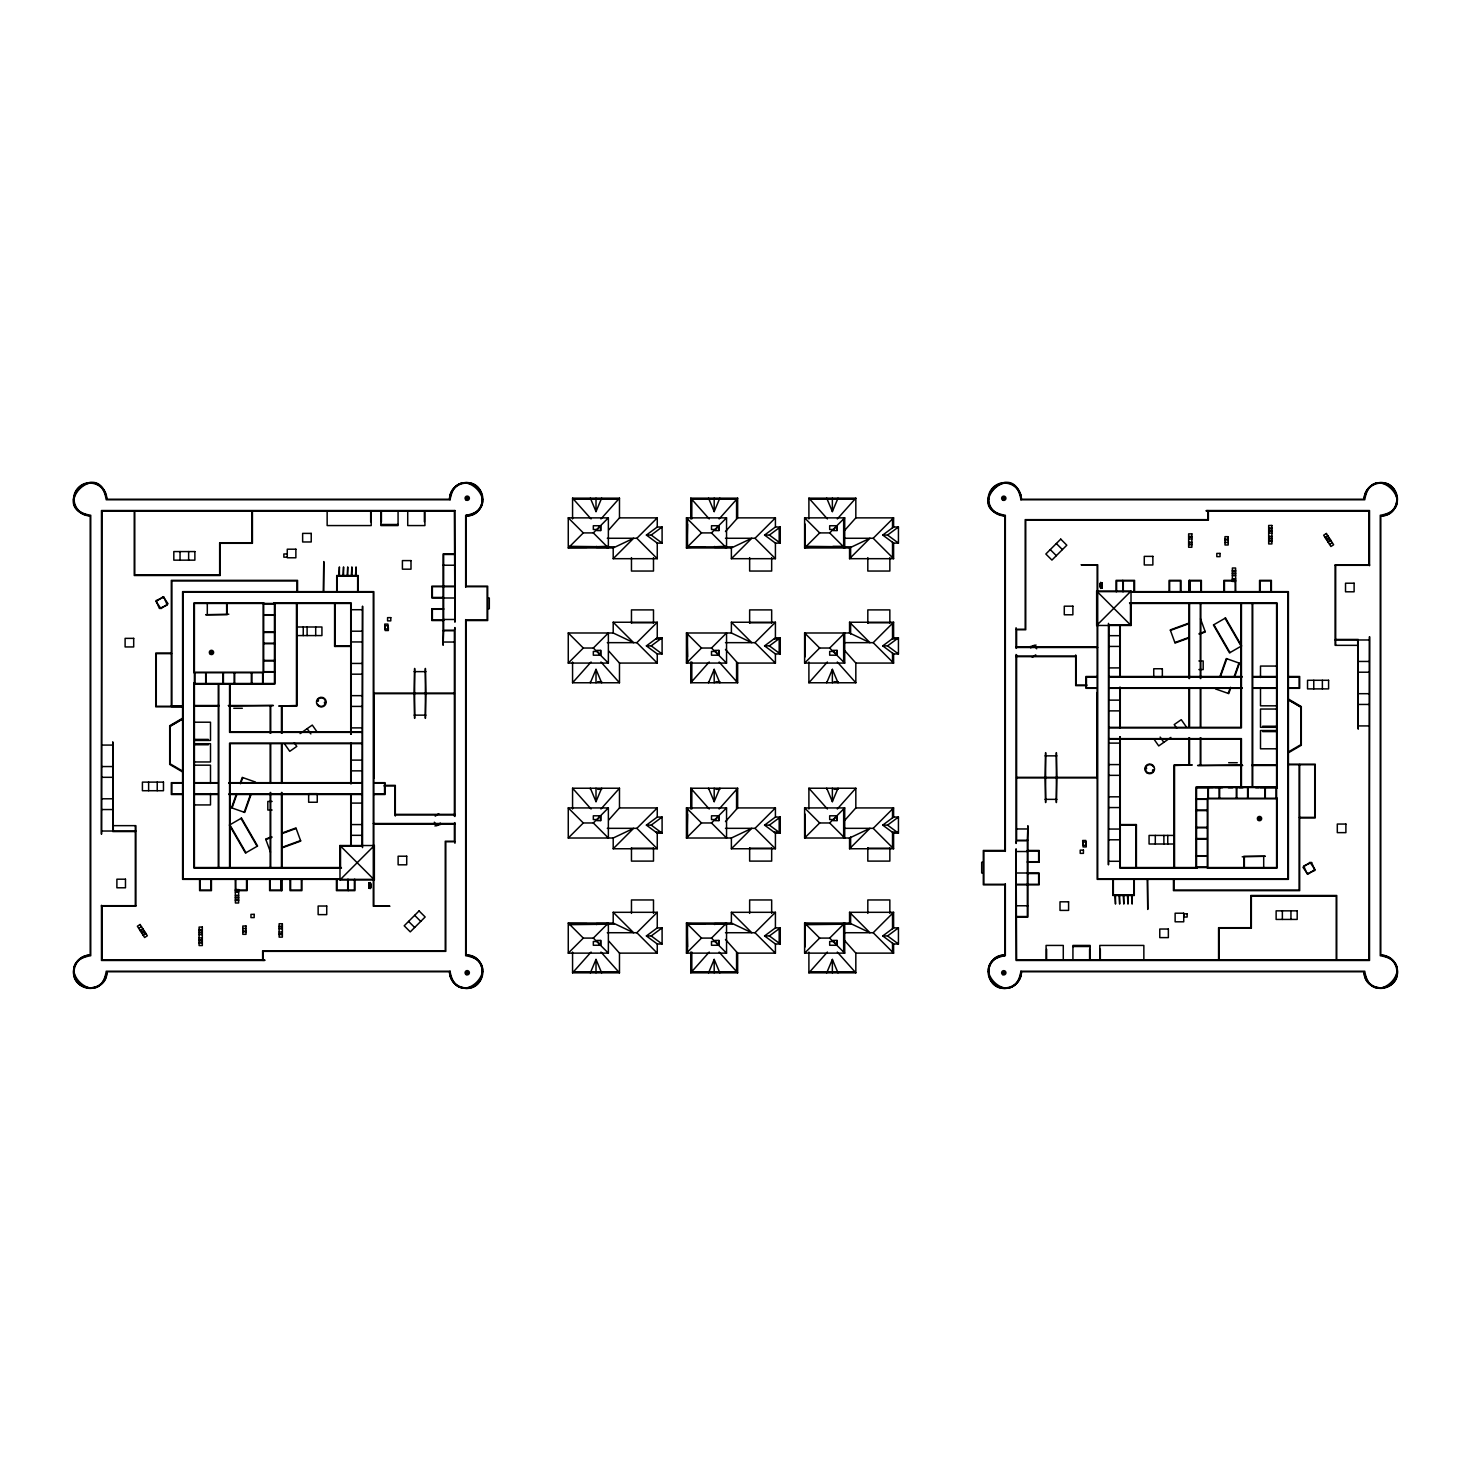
<?xml version="1.0" encoding="UTF-8"?>
<svg xmlns="http://www.w3.org/2000/svg" width="1471" height="1471" viewBox="0 0 1471 1471"><rect width="100%" height="100%" fill="white"/><g stroke="black" fill="none" stroke-linecap="round" stroke-linejoin="round"><path stroke-width="1.5" d="M465.663 586.175L487.692 586.175L487.692 620.541L466.215 620.541L466.215 955.102C487.6 954.293 487.6 989.211 466.215 988.402A16.659 16.659 0 0 1 449.556 971.761L106.85 971.761C107.659 993.146 72.741 993.146 73.55 971.761A16.659 16.659 0 0 1 90.209 955.102L90.209 515.898C47.201 507.808 98.778 456.249 106.85 499.239L449.556 499.239A16.659 16.659 0 0 1 466.215 482.598C487.6 481.789 487.6 516.707 466.215 515.898L466.215 586.175M450.163 972.294L450.163 971.228L106.243 971.228C99.256 1014.144 47.808 962.714 90.742 955.727L90.742 515.273C47.808 508.286 99.256 456.856 106.243 499.772L450.089 499.772C457.297 456.911 508.506 508.194 465.663 515.346L465.663 587.15M106.85 971.761A16.659 16.659 0 0 1 90.209 988.402A16.659 16.659 0 0 1 73.55 971.761C73.495 962.843 81.291 955.047 90.209 955.102M449.556 499.239C449.501 490.339 457.297 482.543 466.215 482.598A16.659 16.659 0 0 1 482.856 499.239A16.659 16.659 0 0 1 466.215 515.898M450.034 971.228C457.389 1014.126 508.47 962.714 465.663 955.727L465.663 619.604M1005.337 884.825L983.308 884.825L983.308 850.459L1004.785 850.459L1004.785 515.898C961.795 507.808 1013.354 456.249 1021.444 499.239L1364.15 499.239A16.659 16.659 0 0 1 1380.791 482.598C1402.194 481.789 1402.194 516.707 1380.791 515.898L1380.791 955.102A16.659 16.659 0 0 1 1397.45 971.761C1398.259 993.146 1363.341 993.146 1364.15 971.761L1021.444 971.761A16.659 16.659 0 0 1 1004.785 988.402C983.4 989.211 983.4 954.293 1004.785 955.102L1004.785 884.825M1005.337 851.396L1005.337 515.273C962.53 508.286 1013.611 456.874 1020.966 499.772M1020.837 498.706L1020.837 499.772L1364.757 499.772C1371.744 456.856 1423.193 508.286 1380.258 515.273L1380.258 955.727C1423.193 962.714 1371.744 1014.144 1364.757 971.228L1020.911 971.228C1013.703 1014.089 962.494 962.806 1005.337 955.654L1005.337 883.85M1004.785 955.102A16.659 16.659 0 0 0 988.144 971.761A16.659 16.659 0 0 0 1004.785 988.402C1013.703 988.457 1021.499 980.661 1021.444 971.761M1364.15 499.239C1364.095 490.339 1371.891 482.543 1380.791 482.598A16.659 16.659 0 0 1 1397.45 499.239A16.659 16.659 0 0 1 1380.791 515.898M369.442 885.671L368.89 888.208L370.471 888.539L371.005 885.91L369.442 885.579L368.964 882.857M369.111 888.263L369.662 885.634M1100.198 585.127L1100.749 582.498M1101.338 585.366L1102.11 582.792M85.888 515.328L86.035 514.795A16.107 16.107 0 0 1 78.809 487.857A16.107 16.107 0 0 1 105.765 495.065L106.28 494.936M449.556 971.761C449.317 978.84 455.624 987.133 462.041 987.317M470.518 955.672L470.371 956.205A16.107 16.107 0 0 1 477.597 983.143A16.107 16.107 0 0 1 450.641 975.935L450.126 976.064M1000.482 515.328L1000.629 514.795A16.107 16.107 0 0 1 993.403 487.857A16.107 16.107 0 0 1 1020.359 495.065L1020.874 494.936M1364.15 971.761A16.659 16.659 0 0 0 1380.791 988.402A16.659 16.659 0 0 0 1397.45 971.761C1397.689 964.682 1391.382 956.371 1384.965 956.205A16.107 16.107 0 0 1 1392.191 983.143A16.107 16.107 0 0 1 1365.235 975.935L1364.72 976.064M236.537 793.623L231.535 807.8L244.719 812.452L251.155 794.211M240.104 783.473L242.255 777.405L255.421 782.039M232.05 807.984L237.052 793.788M240.619 783.657L242.752 777.589M244.204 812.268L250.64 794.027M1219.845 676.789L1226.281 658.548L1239.465 663.2L1234.463 677.377M1220.36 676.973L1226.796 658.732M1228.248 693.411L1230.381 687.343M1233.948 677.212L1238.95 663.016M1230.896 687.527L1228.745 693.595L1215.579 688.961M590.367 499.239L590.367 498.173L596.012 511.577L601.657 498.173L601.657 499.239M601.657 681.698L601.657 682.765L596.012 669.36L590.367 682.765L590.367 681.698M708.544 499.239L708.544 498.173L714.189 511.577L719.834 498.173L719.834 499.239M590.367 789.302L590.367 788.235L596.012 801.64L601.657 788.235L601.657 789.302M719.834 681.698L719.834 682.765L714.189 669.36L708.544 682.765L708.544 681.698M601.657 971.761L601.657 972.827L596.012 959.423L590.367 972.827L590.367 971.761M826.72 499.239L826.72 498.173L832.365 511.577L838.01 498.173L838.01 499.239M708.544 789.302L708.544 788.235L714.189 801.64L719.834 788.235L719.834 789.302M838.01 681.698L838.01 682.765L832.365 669.36L826.72 682.765L826.72 681.698M719.834 971.761L719.834 972.827L714.189 959.423L708.544 972.827L708.544 971.761M826.72 789.302L826.72 788.235L832.365 801.64L838.01 788.235L838.01 789.302M838.01 971.761L838.01 972.827L832.365 959.423L826.72 972.827L826.72 971.761M600.977 518.932L619.475 498.173L572.568 498.173L572.568 518.932M608.829 529.836L619.475 517.866L619.475 498.173M608.829 651.12L619.475 663.072L619.475 682.765L572.568 682.765L591.066 662.005M719.154 518.932L737.651 498.173L690.745 498.173L690.745 518.932M725.479 531.527L737.651 517.866L737.651 498.173M725.479 649.41L737.651 663.072L737.651 682.765L690.745 682.765L709.224 662.005M837.33 518.932L855.828 498.173L808.903 498.173L808.903 518.932M843.655 531.527L855.828 517.866L855.828 498.173M600.977 808.995L619.475 788.235L572.568 788.235L572.568 808.995M608.829 819.88L619.475 807.928L619.475 788.235M843.655 649.41L855.828 663.072L855.828 682.765L808.903 682.765L827.401 662.005M608.829 941.164L619.475 953.134L619.475 972.827L572.568 972.827L591.066 952.068M719.154 808.995L737.651 788.235L690.745 788.235L690.745 808.995M725.479 821.59L737.651 807.928L737.651 788.235M725.479 939.473L737.651 953.134L737.651 972.827L690.745 972.827L709.224 952.068M837.33 808.995L855.828 788.235L808.903 788.235L808.903 808.995M843.655 821.59L855.828 807.928L855.828 788.235M843.655 939.473L855.828 953.134L855.828 972.827L808.903 972.827L827.401 952.068M596.693 529.505L593.328 529.505L593.328 525.735L600.499 525.735L600.499 530.571L596.693 530.571L600.315 525.735M714.869 529.505L711.504 529.505L711.504 525.735L718.675 525.735L718.675 530.571L714.869 530.571L718.492 525.735M833.046 529.505L829.681 529.505L829.681 525.735L836.834 525.735L836.834 530.571L833.046 530.571L836.668 525.735M596.693 819.568L593.328 819.568L593.328 815.798L600.499 815.798L600.499 820.634L596.693 820.634L600.315 815.798M714.869 819.568L711.504 819.568L711.504 815.798L718.675 815.798L718.675 820.634L714.869 820.634L718.492 815.798M833.046 819.568L829.681 819.568L829.681 815.798L836.834 815.798L836.834 820.634L833.046 820.634L836.668 815.798M608.369 517.866L568.266 517.866L568.266 547.947L583.307 532.907L593.328 532.907L608.369 517.866L608.369 547.947L593.328 532.907M613.205 547.947L613.205 558.686L633.615 538.276L613.205 547.947L568.266 547.947M607.302 538.276L636.851 538.276L657.261 517.866L657.261 527.004L646.394 535.058L657.261 543.112L662.097 543.112L662.097 527.004L657.261 527.004M339.985 879.897L374.351 845.531L339.985 845.531L339.985 879.897L374.351 879.897L374.351 845.531M568.266 663.072L583.307 648.031L593.328 648.031L608.369 632.99L608.369 663.072L568.266 663.072L568.266 632.99L613.205 632.99L633.615 642.662L613.205 622.251L613.205 632.99M726.545 517.866L686.442 517.866L686.442 547.947L701.483 532.907L711.504 532.907L726.545 517.866L726.545 547.947L711.504 532.907M607.302 642.662L636.851 642.662L657.261 622.251L657.261 637.826L646.394 645.879L657.261 653.951L662.097 653.951L662.097 637.826L657.261 637.826M731.381 547.947L731.381 558.686L751.791 538.276L731.381 547.947L686.442 547.947M725.479 538.276L755.009 538.276L775.419 517.866L775.419 527.004L764.571 535.058L775.419 543.112L780.255 543.112L780.255 527.004L775.419 527.004M686.442 663.072L701.483 648.031L711.504 648.031L726.545 632.99L726.545 663.072L686.442 663.072L686.442 632.99L731.381 632.99L751.791 642.662L731.381 622.251L731.381 632.99M844.722 517.866L804.619 517.866L804.619 547.947L819.66 532.907L829.681 532.907L844.722 517.866L844.722 547.947L829.681 532.907M725.479 642.662L755.009 642.662L775.419 622.251L775.419 637.826L764.571 645.879L775.419 653.951L780.255 653.951L780.255 637.826L775.419 637.826M608.369 807.928L568.266 807.928L568.266 838.01L583.307 822.969L593.328 822.969L608.369 807.928L608.369 838.01L593.328 822.969M849.558 547.947L849.558 558.686L869.968 538.276L849.558 547.947L804.619 547.947M843.655 538.276L873.186 538.276L893.596 517.866L893.596 527.004L882.747 535.058L893.596 543.112L898.432 543.112L898.432 527.004L893.596 527.004M613.205 838.01L613.205 848.749L633.615 828.338L613.205 838.01L568.266 838.01M607.302 828.338L636.851 828.338L657.261 807.928L657.261 817.049L646.394 825.121L657.261 833.174L662.097 833.174L662.097 817.049L657.261 817.049M804.619 663.072L819.66 648.031L829.681 648.031L844.722 632.99L844.722 663.072L804.619 663.072L804.619 632.99L849.558 632.99L869.968 642.662L849.558 622.251L849.558 632.99M843.655 642.662L873.186 642.662L893.596 622.251L893.596 637.826L882.747 645.879L893.596 653.951L898.432 653.951L898.432 637.826L893.596 637.826M613.205 923.053L613.205 912.314L633.615 932.724L613.205 923.053L568.266 923.053L568.266 953.134L583.307 938.093L593.328 938.093L608.369 953.134L608.369 923.053L593.328 938.093M726.545 807.928L686.442 807.928L686.442 838.01L701.483 822.969L711.504 822.969L726.545 807.928L726.545 838.01L711.504 822.969M607.302 932.724L636.851 932.724L657.261 912.314L657.261 927.888L646.394 935.942L657.261 943.996L662.097 943.996L662.097 927.888L657.261 927.888M731.381 838.01L731.381 848.749L751.791 828.338L731.381 838.01L686.442 838.01M725.479 828.338L755.009 828.338L775.419 807.928L775.419 817.049L764.571 825.121L775.419 833.174L780.255 833.174L780.255 817.049L775.419 817.049M686.442 953.134L701.483 938.093L711.504 938.093L726.545 923.053L726.545 953.134L686.442 953.134L686.442 923.053L731.381 923.053L751.791 932.724L731.381 912.314L731.381 923.053M844.722 807.928L804.619 807.928L804.619 838.01L819.66 822.969L829.681 822.969L844.722 807.928L844.722 838.01L829.681 822.969M725.479 932.724L755.009 932.724L775.419 912.314L775.419 927.888L764.571 935.942L775.419 943.996L780.255 943.996L780.255 927.888L775.419 927.888M849.558 838.01L849.558 848.749L869.968 828.338L849.558 838.01L804.619 838.01M843.655 828.338L873.186 828.338L893.596 807.928L893.596 817.049L882.747 825.121L893.596 833.174L898.432 833.174L898.432 817.049L893.596 817.049M1096.649 625.469L1131.015 591.103L1096.649 591.103L1096.649 625.469L1131.015 625.469L1131.015 591.103M804.619 953.134L819.66 938.093L829.681 938.093L844.722 923.053L844.722 953.134L804.619 953.134L804.619 923.053L849.558 923.053L869.968 932.724L849.558 912.314L849.558 923.053M843.655 932.724L873.186 932.724L893.596 912.314L893.596 927.888L882.747 935.942L893.596 943.996L898.432 943.996L898.432 927.888L893.596 927.888M646.394 535.058L651.23 535.058L662.097 527.004M764.571 535.058L769.407 535.058L780.255 527.004M646.394 645.879L651.23 645.879L662.097 637.826M882.747 535.058L887.583 535.058L898.432 527.004M764.571 645.879L769.407 645.879L780.255 637.826M882.747 645.879L887.583 645.879L898.432 637.826M646.394 825.121L651.23 825.121L662.097 817.049M764.571 825.121L769.407 825.121L780.255 817.049M646.394 935.942L651.23 935.942L662.097 927.888M882.747 825.121L887.583 825.121L898.432 817.049M764.571 935.942L769.407 935.942L780.255 927.888M882.747 935.942L887.583 935.942L898.432 927.888M435.251 816.184L438.726 813.647M440.344 823.116L436.887 825.654L434.331 822.197M1030.656 647.884L1034.113 645.346L1036.669 648.803M1032.274 657.353L1035.749 654.816M300.121 733.588L312.275 725.074L317.203 732.117M1170.879 737.412L1158.725 745.926L1153.797 738.883M138.752 928.366L141.455 926.62M140.131 930.518L142.834 928.789M140.481 931.069L143.202 929.341M141.492 932.651L144.213 930.904M141.878 933.239L144.581 931.492M142.871 934.802L145.592 933.055M143.239 935.354L145.942 933.625M1325.058 537.375L1327.761 535.646M1325.408 537.945L1328.129 536.198M1326.419 539.508L1329.122 537.761M1326.787 540.096L1329.508 538.349M1327.798 541.659L1330.52 539.931M1328.166 542.211L1330.869 540.482M1329.545 544.38L1332.248 542.634M182.588 718.216L169.698 725.736L169.698 764.424L182.588 771.944M182.588 718.841L170.231 726.049L170.231 764.111M170.231 726.288L183.121 718.767M1287.879 752.233L1300.769 744.712M1288.412 752.784L1301.302 745.264L1301.302 706.576L1288.412 699.056M271.73 836.815L265.681 839.022L270.48 852.15M281.807 833.119L295.947 827.952L300.746 841.081L282.579 847.719M265.865 839.536L271.914 837.312M282.009 833.634L296.131 828.449M282.395 847.204L300.562 840.566M1188.421 623.281L1170.254 629.919L1175.053 643.048L1189.193 637.881M1170.438 630.434L1188.605 623.796M1174.869 642.551L1188.991 637.366M1199.086 633.688L1205.135 631.464M1199.27 634.185L1205.319 631.978L1200.52 618.85M1027.788 647.277L1036.099 645.052M434.901 825.948L443.212 823.723M1100.216 585.973L1101.816 585.679M1100.621 588.179L1102.202 587.885M1102.257 588.106L1100.657 588.4L1100.179 585.752L1101.779 585.458L1102.036 588.143M368.798 883.115L370.379 882.821M369.184 885.321L370.784 885.027M1099.977 584.428L1101.816 584.226M1101.705 586.561L1100.124 586.874L1099.959 584.208M369.276 884.2L370.876 884.126L371.041 886.792L369.423 886.884M369.295 884.439L370.894 884.347M371.023 886.572L369.184 886.774M106.85 499.239A16.659 16.659 0 0 0 90.209 482.598A16.659 16.659 0 0 0 73.55 499.239L74.083 499.239M466.215 482.598L466.215 483.132A16.107 16.107 0 0 1 482.323 499.239L482.856 499.239M573.635 499.239L618.408 499.239M809.988 499.239L854.743 499.239M1021.444 499.239A16.659 16.659 0 0 0 1004.785 482.598A16.659 16.659 0 0 0 988.144 499.239L988.677 499.239M1206.22 510.529L1369.519 510.529L1369.519 565.673M1206.22 511.062L1207.838 511.062M619.475 517.866L657.261 517.866M737.651 517.866L775.419 517.866M855.828 517.866L893.596 517.866M687.509 524.136L686.975 547.414L705.234 546.863M380.879 524.485L398.071 524.485M1268.682 528.015L1271.919 528.015M1268.682 528.677L1271.919 528.677M1268.682 530.535L1271.919 530.535M1268.682 531.233L1271.919 531.233M1268.682 533.109L1271.919 533.109M1268.682 536.327L1271.919 536.327M1188.642 536.437L1191.859 536.437M1188.642 537.08L1191.859 537.08M1268.682 538.184L1271.919 538.184M1268.682 538.846L1271.919 538.846M1188.642 538.993L1191.859 538.993M1224.975 539.25L1228.193 539.25M1224.975 539.912L1228.193 539.912M1268.682 540.721L1271.919 540.721M1268.682 541.42L1271.919 541.42M1188.642 542.211L1191.859 542.211M1224.975 542.468L1228.193 542.468M1188.642 544.049L1191.859 544.049M1188.642 544.748L1191.859 544.748M596.564 546.789L606.769 546.329M714.722 546.789L724.927 546.329M614.29 546.863L569.332 546.329M732.448 546.863L687.509 546.863L687.509 518.932M568.799 547.414L587.021 547.359M607.302 547.359L596.38 547.414L596.564 546.421M725.479 547.359L714.557 547.414L714.722 546.421M843.655 547.359L832.733 546.863M287.066 553.96L283.848 553.96L283.848 557.178L287.066 557.178M454.392 553.942L443.102 553.942L443.102 645.254L443.654 631.298M454.925 554.475L443.654 554.475L443.654 630.213L454.392 630.213L454.925 627.529L454.925 816.515M613.205 558.686L657.261 558.686L657.261 543.112M731.381 558.686L775.419 558.686L775.419 543.112M849.558 558.686L893.596 558.686L893.596 543.112M1369.519 564.772L1335.135 564.772L1335.135 645.346L1357.696 645.346M443.102 565.232L454.392 565.232M1097.182 565.305L1081.075 564.772L1097.715 564.772L1097.715 591.636M1335.135 565.305L1369.519 565.305M1232.367 570.564L1235.603 570.564M1232.367 571.226L1235.603 571.226M1232.367 573.102L1235.603 573.102M1232.367 573.8L1235.603 573.8M1232.367 575.657L1235.603 575.657M1232.367 578.875L1235.603 578.875M1235.732 580.346L1223.909 580.346L1223.909 591.636M1235.603 581.413L1232.367 581.413L1232.367 568.008L1235.603 568.008L1235.732 591.636M454.392 586.175L431.83 586.175L431.83 597.998L454.392 597.998M454.392 586.708L432.364 586.708L432.364 597.447L443.654 597.447M465.663 586.708L487.158 586.708L487.158 620.008L465.663 620.008M1097.182 591.636L1288.412 591.636L1288.412 879.364L1097.182 879.364L1097.182 564.772M1129.802 592.169L1287.879 592.169L1287.879 878.831L1097.715 878.831L1097.715 592.169M487.692 597.998L489.31 597.998L489.31 608.737L487.692 608.737M273.643 602.908L351.256 602.908L351.256 734.342M1129.526 602.908L1277.122 602.908L1277.122 788.309M263.695 603.459L350.723 603.459L350.723 734.342M1129.654 603.459L1276.589 603.459L1276.589 798.257M263.695 603.993L274.452 603.993M443.654 608.737L431.83 608.737L431.83 620.541L443.654 620.541M431.83 609.27L443.654 609.27M350.723 609.711L361.995 609.711M228.796 614.198L205.683 614.731L227.178 614.731L227.178 603.459M263.695 614.731L274.452 614.731M263.695 615.264L274.985 615.264M443.102 619.475L454.392 619.475M443.654 620.008L432.364 620.008L432.364 609.27M613.205 622.251L657.261 622.251M731.381 622.251L775.419 622.251M849.558 622.251L893.596 622.251M631.464 622.785L653.492 622.785M749.64 622.785L771.668 622.785M867.816 622.785L889.845 622.785M1109.005 624.936L1130.482 624.936L1130.482 603.459M388.105 625.708L384.887 625.708L384.887 628.926L388.105 628.926L387.958 624.09L384.74 624.09L384.74 627.308M296.793 626.995L321.928 626.995L321.928 635.582L296.793 635.582M1016.075 629.239L1025.195 629.239L1025.195 519.649L1207.838 519.649L1207.838 510.529M443.102 630.746L454.392 630.746L454.392 816.258M350.723 631.206L361.995 631.206M263.695 631.923L274.985 631.923M263.695 632.456L274.452 632.456M1109.005 635.674L1120.277 635.674M656.176 638.91L661.012 638.91M774.353 638.91L779.189 638.91L779.189 652.867M897.365 638.91L892.529 638.91L892.529 623.318M1335.686 639.444L1358.229 639.444L1358.229 729.138L1357.696 639.977M1335.135 639.977L1368.986 639.977M350.723 641.944L361.995 641.944M443.102 642.036L454.392 642.036M263.695 643.195L274.452 643.195M263.695 643.728L274.985 643.728M334.597 645.879L350.815 645.879M350.594 646.431L334.597 646.431L334.597 603.459M1109.005 646.431L1120.277 646.431M1016.075 646.964L1097.182 646.964M1016.075 647.497L1097.715 647.497M596.693 651.432L593.328 651.432L593.328 655.202L600.499 655.202L600.499 650.366L596.693 650.366L600.315 655.202M714.869 651.432L711.504 651.432L711.504 655.202L718.675 655.202L718.675 650.366L714.869 650.366L718.492 655.202M833.046 651.432L829.681 651.432L829.681 655.202L836.834 655.202L836.834 650.366L833.046 650.366L836.668 655.202M171.408 653.087L155.742 653.087L155.742 706.816L182.588 706.816M171.629 653.639L156.275 653.639L156.275 706.264L182.588 706.264M1016.075 656.084L1076.239 656.084L1076.239 685.1L1086.977 685.1M687.509 656.765L686.975 633.523M1016.075 656.636L1075.687 656.636M263.695 660.387L274.985 660.387M263.695 660.92L274.452 660.92M1198.883 660.957L1203.186 660.957L1203.186 669.562L1198.883 669.562M1357.696 661.454L1368.986 661.454M619.475 663.072L657.261 663.072L657.261 653.951M737.651 663.072L775.419 663.072L775.419 653.951M855.828 663.072L893.596 663.072L893.596 653.951M350.723 663.439L361.995 663.439M1276.589 666.069L1260.5 666.069L1260.5 677.487M1109.005 667.908L1120.277 667.908M263.695 671.677L274.452 671.677M414.105 671.64L425.928 671.64M263.695 672.21L274.985 672.21M1357.696 672.21L1368.986 672.21M350.723 674.178L361.995 674.178M1097.182 676.495L1085.911 676.495L1085.911 688.318L1097.182 688.318M1109.005 676.495L1242.149 676.495M1253.641 676.495L1276.589 676.495M1288.412 676.495L1299.684 676.495L1299.684 688.318L1288.412 688.318M1097.182 677.046L1086.444 677.046L1086.444 687.784L1097.182 687.784M1109.005 677.046L1242.149 677.046M1253.641 677.046L1276.589 677.046M1288.412 677.046L1299.15 677.046L1299.15 687.784L1288.412 687.784M597.667 681.698L601.216 681.698M715.844 681.698L719.393 681.698M834.002 681.698L837.551 681.698M193.878 683.482L274.452 683.482L274.452 602.908M194.411 684.015L274.985 684.015L274.985 603.459M1086.444 685.633L1075.687 685.633L1075.687 654.944M1109.005 687.784L1242.149 687.784M1253.641 687.784L1276.589 687.784M1109.005 688.318L1242.149 688.318M1253.641 688.318L1276.589 688.318M373.818 692.528L373.818 778.472M1097.182 692.528L1097.182 778.472M373.818 693.135L454.392 693.135M373.818 693.668L454.392 693.668M1357.696 693.687L1368.986 693.687M350.723 695.654L361.995 695.654M1109.005 700.141L1120.277 700.141M1357.696 704.444L1368.986 704.444M194.411 705.51L219.234 705.51M228.262 705.51L273.404 705.51L228.851 706.043M1276.589 705.823L1260.5 705.823L1260.5 687.564M182.588 706.043L171.85 706.043L171.85 580.898L297.013 580.898L297.013 591.636M194.411 706.043L218.719 706.043M350.723 706.411L361.995 706.411M182.588 706.576L171.316 706.576L171.316 580.346L297.547 580.346L297.547 591.636M233.742 708.287L242.329 708.287M1276.589 709.04L1260.5 709.04L1260.5 727.299L1276.589 727.299M1109.005 710.879L1120.277 710.879M414.105 715.145L425.928 715.145M194.411 722.206L210.5 722.206L210.5 740.465L194.411 740.465M1357.696 725.92L1368.986 725.92M1262.633 726.233L1276.589 726.233M1109.005 727.354L1240.899 727.354L1240.899 603.459M350.723 727.888L361.995 727.888M1109.005 727.888L1241.432 727.888L1241.432 603.459M1276.589 730.535L1260.5 730.535L1260.5 748.794L1276.589 748.794M1262.633 731.602L1276.589 731.602M361.995 731.841L230.101 731.841L230.101 684.015M361.995 732.374L229.568 732.374L229.568 684.015M1109.005 738.626L1241.432 738.626L1241.432 786.985M1109.005 739.159L1240.899 739.159L1240.899 786.985M194.411 739.398L208.367 739.398M361.995 743.112L229.568 743.112L229.568 867.541M1109.005 743.112L1120.277 743.112M194.411 743.701L210.5 743.701L210.5 761.96L194.411 761.96M361.995 743.646L230.101 743.646L230.101 867.541M194.411 744.767L208.367 744.767M102.014 745.08L113.304 745.08M1045.072 755.855L1056.895 755.855M350.723 760.121L361.995 760.121M1228.671 762.714L1237.258 762.714M1288.412 764.185L1315.258 764.185L1315.258 817.913L1299.592 817.913M1109.005 764.589L1120.277 764.589M1242.149 764.957L1197.596 765.49L1242.738 765.49M1252.281 764.957L1276.589 764.957M1288.412 764.736L1314.725 764.736L1314.725 817.361L1299.371 817.361M194.411 765.177L210.5 765.177L210.5 783.436M1251.766 765.49L1276.589 765.49M102.014 766.556L113.304 766.556M350.723 770.859L361.995 770.859M1109.005 775.346L1120.277 775.346M102.014 777.313L113.304 777.313M1016.608 777.332L1097.182 777.332M1016.608 777.865L1097.182 777.865M182.588 782.682L171.316 782.682L171.316 794.505L182.588 794.505M194.411 782.682L217.359 782.682M228.851 782.682L361.995 782.682M373.818 782.682L385.089 782.682L385.089 794.505L373.818 794.505M182.588 783.216L171.85 783.216L171.85 793.954L182.588 793.954M194.411 783.216L217.359 783.216M228.851 783.216L361.995 783.216M373.818 783.216L384.556 783.216L384.556 793.954L373.818 793.954M384.556 785.367L395.313 785.367L395.313 816.056M384.023 785.9L394.761 785.9L394.761 814.916L454.925 814.916M1276.589 786.985L1196.015 786.985L1196.015 867.541M1277.122 787.518L1196.548 787.518L1196.548 868.092M1197.192 787.702L1213.318 787.702M1214.733 787.702L1222.475 787.702M1228.414 787.721L1232.716 787.721M1238.987 787.721L1242.94 787.721M1255.682 787.702L1258.9 787.702M1260.151 787.702L1276.258 787.702M597.667 789.302L601.216 789.302M715.844 789.302L719.393 789.302M834.002 789.302L837.551 789.302M194.411 793.954L217.359 793.954M228.851 793.954L361.995 793.954M194.411 794.505L217.359 794.505M228.851 794.505L361.995 794.505M1109.005 796.822L1120.277 796.822M102.014 798.79L113.304 798.79M1196.015 798.79L1207.305 798.79M1196.548 799.323L1207.305 799.323M1045.072 799.36L1056.895 799.36M272.117 801.438L267.814 801.438L267.814 810.043L272.117 810.043M350.723 803.092L361.995 803.092M194.411 804.931L210.5 804.931L210.5 793.513M1109.005 807.561L1120.277 807.561M619.475 807.928L657.261 807.928M737.651 807.928L775.419 807.928M855.828 807.928L893.596 807.928M102.014 809.546L113.304 809.546M1196.548 810.08L1207.305 810.08M1196.015 810.613L1207.305 810.613M687.509 814.235L686.975 837.477M395.313 814.364L454.925 814.364M373.285 823.503L454.925 823.503M373.818 824.036L454.925 824.036M350.723 824.569L361.995 824.569M1120.406 824.569L1136.403 824.569L1136.403 867.541M1120.185 825.121L1136.403 825.121M113.304 825.654L135.865 825.654L135.865 906.228L101.481 906.228M1196.015 827.272L1207.305 827.272M1196.548 827.805L1207.305 827.805M1016.608 828.964L1027.898 828.964M1109.005 829.056L1120.277 829.056M102.014 831.023L135.865 831.023M135.314 831.556L112.771 831.556L112.771 741.862L113.304 831.023M656.176 832.09L661.012 832.09M774.353 832.09L779.189 832.09L779.189 818.133M897.365 832.09L892.529 832.09L892.529 847.682M350.723 835.326L361.995 835.326M1174.207 835.418L1149.072 835.418L1149.072 844.005L1174.207 844.005M1196.548 838.544L1207.305 838.544M1196.015 839.077L1207.305 839.077M1109.005 839.794L1120.277 839.794M1027.898 840.254L1016.608 840.254L1016.608 654.742M454.925 841.761L445.805 841.761L445.805 951.351L263.162 951.351L263.162 960.471M1082.895 842.074L1086.113 842.074L1086.26 846.91L1083.042 846.91L1083.042 843.692M1086.113 845.292L1082.895 845.292L1082.656 840.474L1085.874 840.474L1085.874 843.692M361.995 846.064L340.518 846.064L340.518 867.541M631.464 848.215L653.492 848.215M749.64 848.215L771.668 848.215M867.816 848.215L889.845 848.215M613.205 848.749L657.261 848.749L657.261 833.174M731.381 848.749L775.419 848.749L775.419 833.174M849.558 848.749L893.596 848.749L893.596 833.174M1027.346 850.459L1039.17 850.459L1039.17 862.263L1027.346 862.263M1005.337 850.992L983.842 850.992L983.842 884.292L1005.337 884.292M1027.346 850.992L1038.636 850.992L1038.636 861.73M1016.608 851.525L1027.898 851.525M1196.015 855.736L1207.305 855.736M1196.548 856.269L1207.305 856.269M1242.204 856.802L1265.317 856.269L1243.822 856.269L1243.822 867.541M1109.005 861.289L1120.277 861.289M1027.346 861.73L1039.17 861.73M983.308 862.263L981.69 862.263L981.69 873.002L983.308 873.002M1196.548 867.007L1207.305 867.007M341.346 867.541L194.411 867.541L194.411 672.743M1207.305 867.541L1120.277 867.541L1120.277 736.658M341.474 868.092L193.878 868.092L193.878 682.691M1197.357 868.092L1119.744 868.092L1119.744 736.658M1016.608 873.002L1039.17 873.002L1039.17 884.825L1016.608 884.825M1027.346 873.553L1038.636 873.553L1038.636 884.292L1016.608 884.292M341.198 878.831L183.121 878.831L183.121 592.169L373.285 592.169L373.285 878.831M373.818 879.364L182.588 879.364L182.588 591.636L373.818 591.636L373.818 906.228M235.397 889.587L238.633 889.587L238.633 902.992L235.397 902.992L235.268 879.364M281.457 890.102L270.149 890.102L270.149 879.364M235.268 890.654L247.091 890.654L247.091 879.364M235.397 892.125L238.633 892.125M235.397 895.343L238.633 895.343M235.397 897.2L238.633 897.2M235.397 897.898L238.633 897.898M235.397 899.774L238.633 899.774M235.397 900.436L238.633 900.436M101.481 905.695L135.865 905.695M373.818 905.695L389.925 906.228L373.285 906.228L373.285 879.364M1016.608 905.768L1027.898 905.768M613.205 912.314L657.261 912.314M731.381 912.314L775.419 912.314M849.558 912.314L893.596 912.314M1016.075 916.525L1027.346 916.525L1027.346 840.787L1016.608 840.787L1016.075 843.471L1016.075 654.485M1016.608 917.058L1027.898 917.058L1027.898 825.746L1027.346 839.702M568.799 923.586L587.021 923.641M607.302 923.641L596.38 923.586L596.564 924.579M725.479 923.641L714.557 923.586L714.722 924.579M843.655 923.641L832.77 924.137M614.29 924.137L569.332 924.671M732.448 924.137L687.509 924.137L687.509 952.068M279.141 926.252L282.358 926.252M279.141 926.951L282.358 926.951M242.807 928.532L246.025 928.532M279.141 928.789L282.358 928.789M199.081 929.58L202.318 929.58M199.081 930.279L202.318 930.279M242.807 931.088L246.025 931.088M242.807 931.75L246.025 931.75M279.141 932.007L282.358 932.007M199.081 932.154L202.318 932.154M199.081 932.816L202.318 932.816M279.141 933.92L282.358 933.92M199.081 934.673L202.318 934.673M279.141 934.563L282.358 934.563M199.081 937.891L202.318 937.891M199.081 939.767L202.318 939.767M199.081 940.465L202.318 940.465M596.693 941.495L593.328 941.495L593.328 945.265L600.499 945.265L600.499 940.429L596.693 940.429L600.315 945.265M714.869 941.495L711.504 941.495L711.504 945.265L718.675 945.265L718.675 940.429L714.869 940.429L718.492 945.265M833.046 941.495L829.681 941.495L829.681 945.265L836.834 945.265L836.834 940.429L833.046 940.429L836.668 945.265M199.081 942.323L202.318 942.323M199.081 942.985L202.318 942.985M1072.929 946.515L1090.121 946.515M687.509 946.828L686.975 923.586L705.197 924.137M568.266 953.134L608.369 953.134M619.475 953.134L657.261 953.134L657.261 943.996M737.651 953.134L775.419 953.134L775.419 943.996M855.828 953.134L893.596 953.134L893.596 943.996M263.162 959.938L264.78 959.938M264.78 960.471L101.481 960.471L101.481 905.327M482.323 971.761L482.856 971.761A16.659 16.659 0 0 1 466.215 988.402L461.894 987.85M573.635 971.761L618.408 971.761M809.988 971.761L854.743 971.761M988.144 971.761L988.677 971.761A16.107 16.107 0 0 0 1004.785 987.868L1004.785 988.402M1380.791 955.102L1385.112 955.672M1102.073 582.994L1100.529 582.461L1099.995 585.09L1101.614 585.201M369.386 885.799L370.968 886.13M368.927 888.006L370.508 888.319M1364.72 494.936L1365.235 495.065A16.107 16.107 0 0 1 1392.191 487.857A16.107 16.107 0 0 1 1384.965 514.795L1385.112 515.328M106.28 976.064L105.765 975.935A16.107 16.107 0 0 1 78.809 983.143A16.107 16.107 0 0 1 86.035 956.205L85.888 955.672M1288.412 699.681L1300.769 706.889L1300.769 744.951M1287.879 699.608L1300.769 707.128M170.231 763.872L183.121 771.392M887.583 535.058L898.432 543.112M769.407 535.058L780.255 543.112M887.583 645.879L898.432 653.951M651.23 535.058L662.097 543.112M769.407 645.879L780.255 653.951M651.23 645.879L662.097 653.951M887.583 825.121L898.432 833.174M769.407 825.121L780.255 833.174M887.583 935.942L898.432 943.996M651.23 825.121L662.097 833.174M769.407 935.942L780.255 943.996M651.23 935.942L662.097 943.996M1056.343 543.535L1062.411 549.602M1096.649 591.103L1131.015 625.469M1050.257 549.602L1056.343 555.689M873.186 538.276L893.596 558.686M804.619 517.866L819.66 532.907M873.186 642.662L893.596 663.072M755.009 538.276L775.419 558.686M829.681 648.031L844.722 663.072M804.619 632.99L819.66 648.031M686.442 517.866L701.483 532.907M755.009 642.662L775.419 663.072M636.851 538.276L657.261 558.686M711.504 648.031L726.545 663.072M686.442 632.99L701.483 648.031M568.266 517.866L583.307 532.907M873.186 828.338L893.596 848.749M804.619 807.928L819.66 822.969M636.851 642.662L657.261 663.072M593.328 648.031L608.369 663.072M873.186 932.724L893.596 953.134M568.266 632.99L583.307 648.031M755.009 828.338L775.419 848.749M829.681 938.093L844.722 953.134M804.619 923.053L819.66 938.093M686.442 807.928L701.483 822.969M755.009 932.724L775.419 953.134M636.851 828.338L657.261 848.749M711.504 938.093L726.545 953.134M686.442 923.053L701.483 938.093M568.266 807.928L583.307 822.969M636.851 932.724L657.261 953.134M568.266 923.053L583.307 938.093M414.657 915.311L420.743 921.398M339.985 845.531L374.351 879.897M408.589 921.398L414.657 927.466M808.903 498.173L827.401 518.932M837.33 662.005L855.828 682.765M690.745 498.173L709.224 518.932M719.154 662.005L737.651 682.765M572.568 498.173L591.066 518.932M808.903 788.235L827.401 808.995M600.977 662.005L619.475 682.765M837.33 952.068L855.828 972.827M690.745 788.235L709.224 808.995M719.154 952.068L737.651 972.827M572.568 788.235L591.066 808.995M600.977 952.068L619.475 972.827M1186.178 726.711L1181.25 719.668L1174.207 724.596L1176.671 728.108M1160.141 737.063L1163.837 742.359M307.163 728.641L310.859 733.937M294.329 742.892L296.793 746.404L289.75 751.332L284.822 744.289M1225.03 618.261L1241.156 646.174M1213.869 624.697L1229.995 652.609M241.005 818.391L257.131 846.303M229.844 824.826L245.97 852.739M1100.4 585.715L1100.878 588.345M370.122 882.655L370.6 885.285M1101.577 584.116L1101.724 586.8M1101.356 584.116L1101.503 586.8M1100.198 584.189L1100.345 586.874M370.655 884.126L370.802 886.811M369.497 884.2L369.644 886.884M1368.986 564.772L1368.986 511.062L1208.371 511.062L1208.371 520.201L1025.747 520.201L1025.747 629.772L1016.608 629.772L1016.608 647.939M1336.753 959.938L1336.753 895.49L1250.81 895.49L1250.81 927.705L1218.576 927.705L1218.576 959.938M1336.22 959.938L1336.22 896.023L1251.343 896.023L1251.343 928.256L1219.11 928.256L1219.11 959.938M1335.686 564.772L1335.686 644.813M1322.374 680.282L1322.374 688.888M1313.768 680.282L1313.768 688.888M1299.684 764.424L1299.684 890.654L1173.453 890.654L1173.453 879.364M1299.15 764.957L1299.15 890.102L1173.987 890.102L1173.987 879.364M1290.95 910.843L1290.95 919.43M1282.363 910.843L1282.363 919.43M1276.056 787.518L1276.056 798.257M1271.385 591.636L1271.385 580.346L1259.562 580.346L1259.562 591.636M1270.834 591.636L1270.834 580.898L1260.095 580.898L1260.095 591.636M1265.317 787.518L1265.317 798.257M1264.766 786.985L1264.766 798.257M1263.699 856.802L1263.699 867.541M1252.722 603.459L1252.722 786.985M1252.189 603.459L1252.189 786.985M1248.125 786.985L1248.125 798.257M1247.592 787.518L1247.592 798.257M1244.356 856.802L1244.356 867.541M1236.835 787.518L1236.835 798.257M1236.302 786.985L1236.302 798.257M1235.199 591.636L1235.199 580.898L1224.46 580.898L1224.46 591.636M1219.661 786.985L1219.661 798.257M1219.11 787.518L1219.11 798.257M1208.371 787.518L1208.371 798.257M1207.838 786.985L1207.838 798.257M1201.384 591.636L1201.384 580.346L1189.009 580.346L1189.009 591.636M1200.851 591.636L1200.851 580.898L1189.543 580.898L1189.543 591.636M1200.814 603.459L1200.814 678.517M1200.814 687.619L1200.814 726.288M1200.814 737.651L1200.814 764.957M1200.281 603.459L1200.281 678.517M1200.281 687.619L1200.281 726.288M1200.281 737.651L1200.281 764.957M1190.113 580.898L1190.113 592.169M1189.579 580.346L1189.579 591.636M1189.543 603.459L1189.543 678.517M1189.543 687.619L1189.543 726.288M1189.543 737.651L1189.543 764.957M1189.009 603.459L1189.009 678.517M1189.009 687.619L1189.009 726.288M1189.009 737.651L1189.009 764.957M1180.937 591.636L1180.937 580.346L1169.114 580.346L1169.114 591.636M1180.386 591.636L1180.386 580.898L1169.647 580.898L1169.647 591.636M1174.538 867.541L1174.538 765.49L1192.227 764.957L1173.987 764.957L1173.987 867.541M1167.753 835.418L1167.753 844.005M1163.892 835.418L1163.892 844.005M1155.305 835.418L1155.305 844.005M1147.748 879.364L1147.748 909.446L1147.215 879.364M1143.85 959.938L1143.85 945.43L1099.793 945.43L1099.793 959.938M1135.851 824.569L1135.851 867.541M1134.564 591.636L1134.564 580.346L1116.084 580.346L1116.084 591.636M1134.288 879.364L1134.288 895.49L1112.812 895.49L1112.812 879.364M1134.031 591.636L1134.031 580.898L1116.618 580.898L1116.618 591.636M1133.755 879.364L1133.755 894.938L1113.345 894.938L1113.345 879.364M1132.137 895.49L1132.137 904.077L1131.604 895.49M1127.981 895.49L1127.981 904.077L1127.448 895.49M1123.807 895.49L1123.807 904.077L1123.274 895.49M1123.292 580.898L1123.292 591.636M1122.741 580.346L1122.741 591.636M1120.277 624.936L1120.277 676.495M1120.277 687.251L1120.277 728.071M1119.744 624.936L1119.744 676.495M1119.744 687.251L1119.744 728.071M1119.652 895.49L1119.652 904.077L1119.118 895.49M1115.496 895.49L1115.496 904.077L1114.944 895.49M1109.005 624.403L1108.454 864.856L1108.454 623.355M1100.326 949.2L1100.326 959.938M1090.121 959.938L1090.121 945.43L1072.929 945.43L1072.929 959.938M1089.588 949.2L1089.588 959.938M1063.276 959.938L1063.276 945.43L1046.083 945.43L1046.083 959.938M1056.895 777.332L1056.362 752.619L1056.362 802.578L1056.895 777.865M1046.617 949.2L1046.617 959.938M1045.072 777.332L1045.624 752.619L1045.624 802.578L1045.072 777.865M1020.911 971.228L1020.911 971.761A16.107 16.107 0 0 1 1004.785 987.868M1016.075 627.712L1016.075 648.398M892.529 518.932L892.529 528.071M892.529 542.027L892.529 557.619M892.529 652.867L892.529 662.005M892.529 808.995L892.529 818.133M892.529 913.381L892.529 928.973M892.529 942.929L892.529 952.068M889.845 557.619L889.845 571.042L867.816 571.042L867.816 557.619M889.845 623.318L889.845 609.895L867.816 609.895L867.816 623.318M889.845 847.682L889.845 861.105L867.816 861.105L867.816 847.682M889.845 913.381L889.845 899.958L867.816 899.958L867.816 913.381M850.624 557.619L850.624 546.863L805.685 546.329M850.624 623.318L850.624 634.075M850.624 836.925L850.624 847.682M850.624 913.381L850.624 924.137L805.685 924.671M843.655 518.932L843.655 547.947M843.655 632.99L843.655 662.005M843.655 808.995L843.655 838.01M843.655 923.053L843.655 952.068M843.104 546.329L832.899 546.421M837.201 526.287L837.201 530.571M837.201 650.366L837.201 654.65M837.201 816.35L837.201 820.634M837.201 940.429L837.201 944.713M832.365 498.173L832.365 511.577M832.365 669.36L832.365 682.765M832.365 788.235L832.365 801.64M832.365 959.423L832.365 972.827M823.411 546.863L805.152 547.414L805.152 524.136M823.374 924.137L805.152 923.586L805.152 946.864M808.903 662.005L808.903 682.765M808.903 952.068L808.903 972.827M805.152 633.523L805.152 656.802M805.152 814.199L805.152 837.477M779.189 528.071L779.189 542.027M779.189 928.973L779.189 942.929M771.668 557.619L771.668 571.042L749.64 571.042L749.64 557.619M771.668 623.318L771.668 609.895L749.64 609.895L749.64 623.318M771.668 847.682L771.668 861.105L749.64 861.105L749.64 847.682M771.668 913.381L771.668 899.958L749.64 899.958L749.64 913.381M736.566 518.932L736.566 499.239L691.811 499.239L691.811 518.932M736.566 662.005L736.566 681.698M736.566 789.302L736.566 808.995M736.566 952.068L736.566 971.761L691.811 971.761L691.811 952.068M725.479 546.329L725.479 547.947M725.479 923.053L725.479 924.671M719.025 526.287L719.025 530.571M719.025 650.366L719.025 654.65M719.025 816.35L719.025 820.634M719.025 940.429L719.025 944.713M714.189 498.173L714.189 511.577M714.189 669.36L714.189 682.765M714.189 788.235L714.189 801.64M714.189 959.423L714.189 972.827M691.811 662.005L691.811 681.698M691.811 789.302L691.811 808.995M690.745 662.005L690.745 682.765M690.745 952.068L690.745 972.827M687.509 634.075L687.509 662.005M687.509 808.995L687.509 836.925M653.492 557.619L653.492 571.042L631.464 571.042L631.464 557.619M653.492 623.318L653.492 609.895L631.464 609.895L631.464 623.318M653.492 847.682L653.492 861.105L631.464 861.105L631.464 847.682M653.492 913.381L653.492 899.958L631.464 899.958L631.464 913.381M607.302 546.329L607.302 547.947M607.302 923.053L607.302 924.671M600.848 526.287L600.848 530.571M600.848 650.366L600.848 654.65M600.848 816.35L600.848 820.634M600.848 940.429L600.848 944.713M596.012 498.173L596.012 511.577M596.012 669.36L596.012 682.765M596.012 788.235L596.012 801.64M596.012 959.423L596.012 972.827M572.568 662.005L572.568 682.765M572.568 952.068L572.568 972.827M454.925 822.602L454.925 843.288M454.392 823.061L454.392 841.228L445.253 841.228L445.253 950.799L262.629 950.799L262.629 959.938L102.014 959.938L102.014 906.228M450.089 499.772L450.089 499.239A16.107 16.107 0 0 1 466.215 483.132M425.928 693.135L425.376 668.422L425.376 718.381L425.928 693.668M424.917 511.062L424.917 525.57L407.724 525.57L407.724 511.062M424.384 511.062L424.384 521.8M414.105 693.135L414.638 668.422L414.638 718.381L414.105 693.668M398.071 511.062L398.071 525.57L380.879 525.57L380.879 511.062M388.344 627.308L388.344 630.526L385.126 630.526L385.126 627.308M381.412 511.062L381.412 521.8M371.207 511.062L371.207 525.57L327.15 525.57L327.15 511.062M370.674 511.062L370.674 521.8M362.546 847.645L362.546 606.144L361.995 846.597M358.189 591.636L358.189 575.51L336.712 575.51L336.712 591.636M357.655 591.636L357.655 576.062L337.245 576.062L337.245 591.636M356.056 575.51L356.056 566.923L355.504 575.51M354.916 879.364L354.916 890.654L336.436 890.654L336.436 879.364M354.382 879.364L354.382 890.102L336.969 890.102L336.969 879.364M351.882 575.51L351.882 566.923L351.348 575.51M351.256 742.929L351.256 783.749M351.256 794.505L351.256 846.064M350.723 742.929L350.723 783.749M350.723 794.505L350.723 846.064M348.259 879.364L348.259 890.654M347.726 575.51L347.726 566.923L347.193 575.51M347.708 879.364L347.708 890.102M343.552 575.51L343.552 566.923L343.019 575.51M339.396 575.51L339.396 566.923L338.863 575.51M335.149 603.459L335.149 646.431M323.785 591.636L323.785 561.554L323.252 591.636M315.695 626.995L315.695 635.582M307.108 626.995L307.108 635.582M303.247 626.995L303.247 635.582M301.886 879.364L301.886 890.654L290.063 890.654L290.063 879.364M301.353 879.364L301.353 890.102L290.614 890.102L290.614 879.364M297.013 603.459L297.013 706.043L278.773 706.043L296.462 705.51L296.462 603.459M281.991 706.043L281.991 733.349M281.991 744.712L281.991 783.381M281.991 792.483L281.991 867.541M281.991 879.364L281.991 890.654L269.616 890.654L269.616 879.364M281.457 706.043L281.457 733.349M281.457 744.712L281.457 783.381M281.457 792.483L281.457 867.541M281.421 879.364L281.421 890.654M280.887 878.831L280.887 890.102M270.719 706.043L270.719 733.349M270.719 744.712L270.719 783.381M270.719 792.483L270.719 867.541M270.186 706.043L270.186 733.349M270.186 744.712L270.186 783.381M270.186 792.483L270.186 867.541M263.162 672.743L263.162 684.015M262.629 672.743L262.629 683.482M252.424 511.062L252.424 543.295L220.19 543.295L220.19 575.51L134.247 575.51L134.247 511.062M251.89 511.062L251.89 542.744L219.657 542.744L219.657 574.977L134.78 574.977L134.78 511.062M251.89 672.743L251.89 683.482M251.339 672.743L251.339 684.015M246.54 879.364L246.54 890.102L235.801 890.102L235.801 879.364M234.698 672.743L234.698 684.015M234.165 672.743L234.165 683.482M226.644 603.459L226.644 614.198M223.408 672.743L223.408 683.482M222.875 672.743L222.875 684.015M218.811 684.015L218.811 867.541M218.278 684.015L218.278 867.541M211.438 879.364L211.438 890.654L199.615 890.654L199.578 878.831M210.905 879.364L210.905 890.102L200.166 890.102L200.166 879.364M207.301 603.459L207.301 614.198M206.234 672.743L206.234 684.015M205.683 672.743L205.683 683.482M194.944 672.743L194.944 683.482M188.637 551.57L188.637 560.157M180.05 551.57L180.05 560.157M157.232 782.112L157.232 790.718M148.626 782.112L148.626 790.718M135.314 826.187L135.314 906.228M988.677 971.761A16.107 16.107 0 0 1 1004.785 955.654M1004.785 515.898A16.659 16.659 0 0 1 988.144 499.239M1153.852 769.995A4.303 4.303 0 0 1 1145.541 769.995M1145.394 768.892A4.303 4.303 0 0 1 1153.429 766.74M1152.804 769.719A3.218 3.218 0 0 1 1152.492 770.491M1146.479 768.892A3.218 3.218 0 0 1 1146.589 768.046M482.323 499.239A16.107 16.107 0 0 1 466.215 515.346M90.209 515.898A16.659 16.659 0 0 1 73.55 499.239M466.215 955.102A16.659 16.659 0 0 1 482.856 971.761M325.606 702.108A4.303 4.303 0 0 1 317.571 704.26M317.148 701.005A4.303 4.303 0 0 1 325.459 701.005M318.196 701.281A3.218 3.218 0 0 1 318.508 700.509M324.521 702.108A3.218 3.218 0 0 1 324.411 702.954M210.463 652.168C211.769 656.231 213.626 649.299 210.463 652.168M466.197 497.952C467.429 502.034 469.451 495.083 466.197 497.952M466.197 972.46C467.502 976.523 469.359 969.591 466.197 972.46M1002.744 497.989C1004.049 502.052 1005.907 495.12 1002.744 497.989M1002.744 972.496C1004.049 976.56 1005.907 969.628 1002.744 972.496M1258.477 818.281C1259.783 822.363 1261.64 815.412 1258.477 818.281M419.07 910.917L404.194 925.792L410.262 931.879L425.156 916.985L419.07 910.917M1060.738 539.121L1045.844 554.015L1051.93 560.083L1066.806 545.208L1060.738 539.121M163.207 596.674L156.11 601.529L160.946 608.626L168.043 603.772L163.207 596.674M1310.054 862.374L1302.957 867.228L1307.793 874.326L1314.89 869.471L1310.054 862.374M140.094 924.505L137.373 926.234L144.618 937.523L147.339 935.777L140.094 924.505M1326.382 533.477L1323.661 535.223L1330.906 546.495L1333.627 544.766L1326.382 533.477M241.483 818.115L229.384 825.102L245.492 853.015L257.59 846.027L241.483 818.115M1225.508 617.985L1213.41 624.973L1229.517 652.885L1241.616 645.898L1225.508 617.985M163.869 597.189L155.981 600.609L159.42 608.498L167.289 605.059L163.869 597.189M1311.58 862.502L1303.711 865.941L1307.131 873.811L1315.019 870.391L1311.58 862.502M370.343 882.6L368.743 882.894L369.221 885.542L370.821 885.248L370.343 882.6M454.925 510.529L101.481 510.529L101.481 834.241L102.014 511.062L454.392 511.062L454.925 622.159L454.925 510.529M1271.919 525.46L1268.682 525.46L1268.682 543.939L1271.919 543.939L1271.919 525.46M311.227 533.385L302.64 533.385L302.64 541.972L311.227 541.972L311.227 533.385M1191.859 533.863L1188.642 533.863L1188.642 547.267L1191.859 547.267L1191.859 533.863M1228.193 536.676L1224.975 536.676L1224.975 544.987L1228.193 544.987L1228.193 536.676M295.873 549.198L287.268 549.198L287.268 557.785L295.873 557.785L295.873 549.198M194.871 551.57L173.817 551.57L173.817 560.157L194.871 560.157L194.871 551.57M1220.047 553.409L1216.811 553.409L1216.811 556.645L1220.047 556.645L1220.047 553.409M1152.859 556.369L1144.273 556.369L1144.273 564.974L1152.859 564.974L1152.859 556.369M410.997 560.598L402.41 560.598L402.41 569.185L410.997 569.185L410.997 560.598M1354.111 583.215L1345.524 583.215L1345.524 591.802L1354.111 591.802L1354.111 583.215M263.695 602.908L193.878 602.908L193.878 672.743L263.695 672.743L263.695 602.908M263.162 603.459L194.411 603.459L194.411 672.21L263.162 672.21L263.162 603.459M1072.874 606.181L1064.287 606.181L1064.287 614.786L1072.874 614.786L1072.874 606.181M390.79 617.636L387.572 617.636L387.572 620.872L390.79 620.872L390.79 617.636M1369.519 636.759L1368.986 959.938L1016.608 959.938L1016.075 848.841L1016.075 960.471L1369.519 960.471L1369.519 636.759M133.696 638.359L125.109 638.359L125.109 646.946L133.696 646.946L133.696 638.359M1162.347 668.753L1153.742 668.753L1153.742 677.34L1162.347 677.34L1162.347 668.753M1328.589 680.282L1307.535 680.282L1307.535 688.888L1328.589 688.888L1328.589 680.282M163.465 782.112L142.411 782.112L142.411 790.718L163.465 790.718L163.465 782.112M317.258 793.66L308.653 793.66L308.653 802.247L317.258 802.247L317.258 793.66M1277.122 798.257L1207.305 798.257L1207.305 868.092L1277.122 868.092L1277.122 798.257M1276.589 798.79L1207.838 798.79L1207.838 867.541L1276.589 867.541L1276.589 798.79M1345.891 824.054L1337.304 824.054L1337.304 832.641L1345.891 832.641L1345.891 824.054M1083.428 850.128L1080.21 850.128L1080.21 853.364L1083.428 853.364L1083.428 850.128M406.713 856.214L398.126 856.214L398.126 864.819L406.713 864.819L406.713 856.214M125.476 879.198L116.889 879.198L116.889 887.785L125.476 887.785L125.476 879.198M1068.59 901.815L1060.003 901.815L1060.003 910.402L1068.59 910.402L1068.59 901.815M326.727 906.026L318.141 906.026L318.141 914.631L326.727 914.631L326.727 906.026M1297.183 910.843L1276.129 910.843L1276.129 919.43L1297.183 919.43L1297.183 910.843M1183.732 913.215L1175.127 913.215L1175.127 921.802L1183.732 921.802L1183.732 913.215M1187.152 913.822L1183.934 913.822L1183.934 917.04L1187.152 917.04L1187.152 913.822M254.189 914.355L250.953 914.355L250.953 917.591L254.189 917.591L254.189 914.355M282.358 923.733L279.141 923.733L279.141 937.137L282.358 937.137L282.358 923.733M246.025 926.013L242.807 926.013L242.807 934.324L246.025 934.324L246.025 926.013M202.318 927.061L199.081 927.061L199.081 945.54L202.318 945.54L202.318 927.061M1168.36 929.028L1159.773 929.028L1159.773 937.615L1168.36 937.615L1168.36 929.028M1147.27 773.084A4.854 4.854 0 0 0 1154.551 768.892A4.854 4.854 0 0 0 1147.27 764.681A4.854 4.854 0 0 0 1147.27 773.084M1002.707 500.122A2.151 2.151 0 0 0 1005.925 498.264A2.151 2.151 0 0 0 1002.707 496.407A2.151 2.151 0 0 0 1002.707 500.122M1258.44 820.432A2.151 2.151 0 0 0 1261.658 818.556A2.151 2.151 0 0 0 1258.44 816.699A2.151 2.151 0 0 0 1258.44 820.432M1002.707 974.629A2.151 2.151 0 0 0 1005.925 972.772A2.151 2.151 0 0 0 1002.707 970.915A2.151 2.151 0 0 0 1002.707 974.629M318.876 706.319A4.854 4.854 0 0 0 326.157 702.108A4.854 4.854 0 0 0 318.876 697.916A4.854 4.854 0 0 0 318.876 706.319M466.142 974.593A2.151 2.151 0 0 0 469.378 972.736A2.151 2.151 0 0 0 466.142 970.878A2.151 2.151 0 0 0 466.142 974.593M210.408 654.301A2.151 2.151 0 0 0 213.626 652.444A2.151 2.151 0 0 0 210.408 650.568A2.151 2.151 0 0 0 210.408 654.301M466.142 500.085A2.151 2.151 0 0 0 469.378 498.228A2.151 2.151 0 0 0 466.142 496.371A2.151 2.151 0 0 0 466.142 500.085"/></g></svg>
